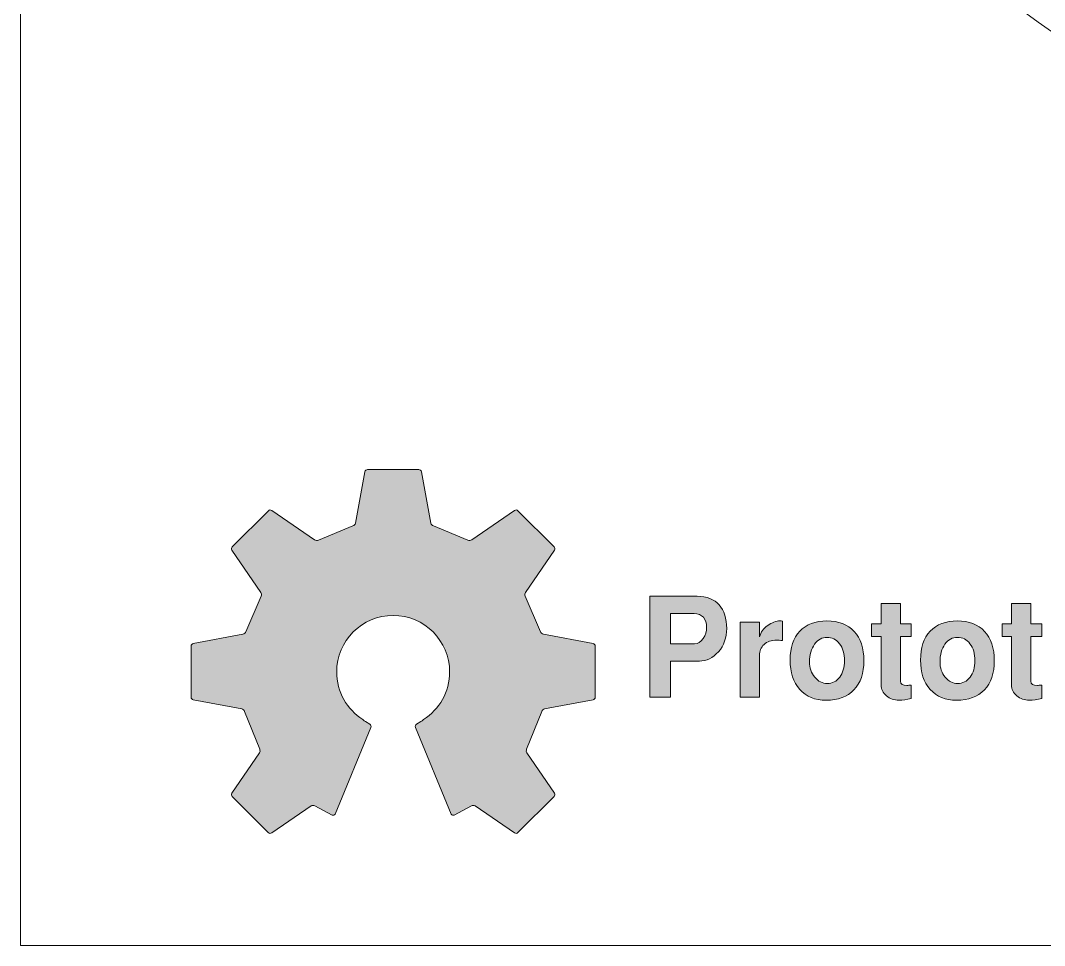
# Model space of a CAD drawing. Header units: inches. Extents: x 0.86 to 4.8, y -4.42 to -0.47.
# Drawn here: x 0.859 to 1.785, y -4.421 to -3.584 of the extents above; entities that cross this region are included whole.
import ezdxf

# ---------------------------------------------------------------- set-up
doc = ezdxf.new("R2010")
doc.units = ezdxf.units.IN
doc.header["$MEASUREMENT"] = 0
doc.layers.add('Layer 1', color=7, linetype='Continuous')

# ---------------------------------------------------------------- blocks, each defined once
blk = doc.blocks.new('block 15')
at = {"layer": 'Layer 1', "color": 240, "lineweight": 5, "true_color": 0xed1f24}
blk.add_lwpolyline([(4.79555, -4.42128), (0.85853, -4.42128), (0.85853, -0.46724), (4.79555, -0.46724), (4.79555, -4.42128)], dxfattribs=at)
blk = doc.blocks.new('block 43')
at = {"layer": 'Layer 1', "true_color": 0xed1f24}
h = blk.add_hatch(color=240, dxfattribs=at)
h.dxf.hatch_style = 2
edge = h.paths.add_edge_path()
edge.add_spline(control_points=[(1.4975, -4.13451), (1.4975, -4.14293), (1.495, -4.14995), (1.49, -4.15558), (1.48501, -4.1612), (1.47925, -4.16402), (1.47275, -4.16402), (1.47275, -4.16402), (1.44663, -4.16402), (1.44663, -4.16402), (1.44663, -4.16402), (1.44663, -4.19651), (1.44663, -4.19651), (1.44663, -4.19651), (1.42788, -4.19651), (1.42788, -4.19651), (1.42788, -4.19651), (1.42788, -4.10539), (1.42788, -4.10539), (1.42788, -4.10539), (1.47075, -4.10539), (1.47075, -4.10539), (1.47959, -4.10539), (1.48625, -4.10797), (1.49075, -4.11314), (1.49525, -4.11831), (1.4975, -4.12543), (1.4975, -4.13451)], knot_values=[0, 0, 0, 0, 1, 1, 1, 2, 2, 2, 3, 3, 3, 4, 4, 4, 5, 5, 5, 6, 6, 6, 7, 7, 7, 8, 8, 8, 9, 9, 9, 9], degree=3, periodic=1)
edge = h.paths.add_edge_path()
edge.add_spline(control_points=[(1.47938, -4.13339), (1.47938, -4.12964), (1.47838, -4.12664), (1.47638, -4.12439), (1.47438, -4.12214), (1.47158, -4.12101), (1.468, -4.12101), (1.468, -4.12101), (1.44663, -4.12101), (1.44663, -4.12101), (1.44663, -4.12101), (1.44663, -4.14839), (1.44663, -4.14839), (1.44663, -4.14839), (1.4685, -4.14839), (1.4685, -4.14839), (1.4715, -4.14839), (1.47409, -4.14676), (1.47625, -4.14351), (1.47833, -4.14051), (1.47938, -4.13714), (1.47938, -4.13339)], knot_values=[0, 0, 0, 0, 1, 1, 1, 2, 2, 2, 3, 3, 3, 4, 4, 4, 5, 5, 5, 6, 6, 6, 7, 7, 7, 7], degree=3, periodic=1)
h = blk.add_hatch(color=240, dxfattribs=at)
h.dxf.hatch_style = 2
edge = h.paths.add_edge_path()
edge.add_spline(control_points=[(1.66451, -4.19789), (1.66042, -4.19889), (1.65671, -4.19939), (1.65338, -4.19939), (1.64897, -4.19939), (1.64518, -4.19803), (1.64201, -4.19533), (1.63884, -4.19262), (1.63725, -4.18939), (1.63725, -4.18564), (1.63725, -4.18564), (1.63725, -4.14176), (1.63725, -4.14176), (1.63725, -4.14176), (1.62863, -4.14176), (1.62863, -4.14176), (1.62863, -4.14176), (1.62863, -4.13014), (1.62863, -4.13014), (1.62863, -4.13014), (1.63725, -4.13014), (1.63725, -4.13014), (1.63725, -4.13014), (1.63725, -4.11176), (1.63725, -4.11176), (1.63725, -4.11176), (1.65476, -4.11176), (1.65476, -4.11176), (1.65476, -4.11176), (1.65476, -4.13014), (1.65476, -4.13014), (1.65476, -4.13014), (1.66451, -4.13014), (1.66451, -4.13014), (1.66451, -4.13014), (1.66451, -4.14176), (1.66451, -4.14176), (1.66451, -4.14176), (1.65476, -4.14176), (1.65476, -4.14176), (1.65476, -4.14176), (1.65476, -4.18214), (1.65476, -4.18214), (1.65476, -4.18472), (1.65671, -4.18601), (1.66063, -4.18601), (1.66155, -4.18593), (1.66284, -4.18585), (1.66451, -4.18576), (1.66451, -4.18576), (1.66451, -4.19789), (1.66451, -4.19789)], knot_values=[0, 0, 0, 0, 1, 1, 1, 2, 2, 2, 3, 3, 3, 4, 4, 4, 5, 5, 5, 6, 6, 6, 7, 7, 7, 8, 8, 8, 9, 9, 9, 10, 10, 10, 11, 11, 11, 12, 12, 12, 13, 13, 13, 14, 14, 14, 15, 15, 15, 16, 16, 16, 17, 17, 17, 17], degree=3, periodic=1)
h = blk.add_hatch(color=240, dxfattribs=at)
h.dxf.hatch_style = 2
edge = h.paths.add_edge_path()
edge.add_spline(control_points=[(1.78251, -4.19789), (1.77842, -4.19889), (1.77471, -4.19939), (1.77138, -4.19939), (1.76697, -4.19939), (1.76318, -4.19803), (1.76001, -4.19533), (1.75684, -4.19262), (1.75526, -4.18939), (1.75526, -4.18564), (1.75526, -4.18564), (1.75526, -4.14176), (1.75526, -4.14176), (1.75526, -4.14176), (1.74663, -4.14176), (1.74663, -4.14176), (1.74663, -4.14176), (1.74663, -4.13014), (1.74663, -4.13014), (1.74663, -4.13014), (1.75526, -4.13014), (1.75526, -4.13014), (1.75526, -4.13014), (1.75526, -4.11176), (1.75526, -4.11176), (1.75526, -4.11176), (1.77276, -4.11176), (1.77276, -4.11176), (1.77276, -4.11176), (1.77276, -4.13014), (1.77276, -4.13014), (1.77276, -4.13014), (1.78251, -4.13014), (1.78251, -4.13014), (1.78251, -4.13014), (1.78251, -4.14176), (1.78251, -4.14176), (1.78251, -4.14176), (1.77276, -4.14176), (1.77276, -4.14176), (1.77276, -4.14176), (1.77276, -4.18214), (1.77276, -4.18214), (1.77276, -4.18472), (1.77471, -4.18601), (1.77863, -4.18601), (1.77955, -4.18593), (1.78084, -4.18585), (1.78251, -4.18576), (1.78251, -4.18576), (1.78251, -4.19789), (1.78251, -4.19789)], knot_values=[0, 0, 0, 0, 1, 1, 1, 2, 2, 2, 3, 3, 3, 4, 4, 4, 5, 5, 5, 6, 6, 6, 7, 7, 7, 8, 8, 8, 9, 9, 9, 10, 10, 10, 11, 11, 11, 12, 12, 12, 13, 13, 13, 14, 14, 14, 15, 15, 15, 16, 16, 16, 17, 17, 17, 17], degree=3, periodic=1)
h = blk.add_hatch(color=240, dxfattribs=at)
h.dxf.hatch_style = 2
edge = h.paths.add_edge_path()
edge.add_spline(control_points=[(1.548, -4.14539), (1.54567, -4.14513), (1.54396, -4.14501), (1.54287, -4.14501), (1.53796, -4.14501), (1.53411, -4.14633), (1.53131, -4.14895), (1.52852, -4.15158), (1.52713, -4.15489), (1.52713, -4.15889), (1.52713, -4.15889), (1.52713, -4.19651), (1.52713, -4.19651), (1.52713, -4.19651), (1.50962, -4.19651), (1.50962, -4.19651), (1.50962, -4.19651), (1.50962, -4.12876), (1.50962, -4.12876), (1.50962, -4.12876), (1.52713, -4.12876), (1.52713, -4.12876), (1.52713, -4.12876), (1.52713, -4.14189), (1.52713, -4.14189), (1.52837, -4.13789), (1.53088, -4.13451), (1.53463, -4.13176), (1.53838, -4.12901), (1.54213, -4.12764), (1.54588, -4.12764), (1.54629, -4.12764), (1.547, -4.12772), (1.548, -4.12789), (1.548, -4.12789), (1.548, -4.14539), (1.548, -4.14539)], knot_values=[0, 0, 0, 0, 1, 1, 1, 2, 2, 2, 3, 3, 3, 4, 4, 4, 5, 5, 5, 6, 6, 6, 7, 7, 7, 8, 8, 8, 9, 9, 9, 10, 10, 10, 11, 11, 11, 12, 12, 12, 12], degree=3, periodic=1)
h = blk.add_hatch(color=240, dxfattribs=at)
h.dxf.hatch_style = 2
edge = h.paths.add_edge_path()
edge.add_spline(control_points=[(1.62163, -4.16351), (1.62163, -4.17493), (1.61865, -4.18376), (1.61269, -4.19002), (1.60673, -4.19626), (1.59833, -4.19939), (1.5875, -4.19939), (1.57741, -4.19939), (1.56946, -4.19614), (1.56363, -4.18964), (1.55779, -4.18314), (1.55488, -4.17426), (1.55488, -4.16301), (1.55488, -4.15193), (1.55779, -4.14326), (1.56363, -4.13701), (1.56946, -4.13076), (1.57766, -4.12764), (1.58825, -4.12764), (1.59875, -4.12764), (1.60694, -4.13081), (1.61281, -4.13714), (1.61869, -4.14347), (1.62163, -4.15226), (1.62163, -4.16351)], knot_values=[0, 0, 0, 0, 1, 1, 1, 2, 2, 2, 3, 3, 3, 4, 4, 4, 5, 5, 5, 6, 6, 6, 7, 7, 7, 8, 8, 8, 8], degree=3, periodic=1)
edge = h.paths.add_edge_path()
edge.add_spline(control_points=[(1.60413, -4.16357), (1.60413, -4.15734), (1.60263, -4.15228), (1.59962, -4.14837), (1.59663, -4.14446), (1.59283, -4.14251), (1.58825, -4.14251), (1.58367, -4.14251), (1.5799, -4.14459), (1.57694, -4.14874), (1.57398, -4.1529), (1.5725, -4.15822), (1.5725, -4.16469), (1.5725, -4.1701), (1.57406, -4.17471), (1.57719, -4.17853), (1.58032, -4.18235), (1.58408, -4.18427), (1.5885, -4.18427), (1.59309, -4.18427), (1.59684, -4.18233), (1.59975, -4.17847), (1.60267, -4.17461), (1.60413, -4.16964), (1.60413, -4.16357)], knot_values=[0, 0, 0, 0, 1, 1, 1, 2, 2, 2, 3, 3, 3, 4, 4, 4, 5, 5, 5, 6, 6, 6, 7, 7, 7, 8, 8, 8, 8], degree=3, periodic=1)
h = blk.add_hatch(color=240, dxfattribs=at)
h.dxf.hatch_style = 2
edge = h.paths.add_edge_path()
edge.add_spline(control_points=[(1.73964, -4.16351), (1.73964, -4.17493), (1.73665, -4.18376), (1.7307, -4.19002), (1.72474, -4.19626), (1.71634, -4.19939), (1.70551, -4.19939), (1.69542, -4.19939), (1.68747, -4.19614), (1.68163, -4.18964), (1.6758, -4.18314), (1.67289, -4.17426), (1.67289, -4.16301), (1.67289, -4.15193), (1.6758, -4.14326), (1.68163, -4.13701), (1.68747, -4.13076), (1.69567, -4.12764), (1.70626, -4.12764), (1.71676, -4.12764), (1.72495, -4.13081), (1.73082, -4.13714), (1.73669, -4.14347), (1.73964, -4.15226), (1.73964, -4.16351)], knot_values=[0, 0, 0, 0, 1, 1, 1, 2, 2, 2, 3, 3, 3, 4, 4, 4, 5, 5, 5, 6, 6, 6, 7, 7, 7, 8, 8, 8, 8], degree=3, periodic=1)
edge = h.paths.add_edge_path()
edge.add_spline(control_points=[(1.72213, -4.16357), (1.72213, -4.15734), (1.72064, -4.15228), (1.71763, -4.14837), (1.71463, -4.14446), (1.71084, -4.14251), (1.70626, -4.14251), (1.70167, -4.14251), (1.6979, -4.14459), (1.69495, -4.14874), (1.69199, -4.1529), (1.69051, -4.15822), (1.69051, -4.16469), (1.69051, -4.1701), (1.69207, -4.17471), (1.6952, -4.17853), (1.69832, -4.18235), (1.70209, -4.18427), (1.70651, -4.18427), (1.71109, -4.18427), (1.71484, -4.18233), (1.71776, -4.17847), (1.72068, -4.17461), (1.72213, -4.16964), (1.72213, -4.16357)], knot_values=[0, 0, 0, 0, 1, 1, 1, 2, 2, 2, 3, 3, 3, 4, 4, 4, 5, 5, 5, 6, 6, 6, 7, 7, 7, 8, 8, 8, 8], degree=3, periodic=1)
at = {"layer": 'Layer 1', "lineweight": 0}
for points, knots in [([(1.4975, -4.13451), (1.4975, -4.14293), (1.495, -4.14995), (1.49, -4.15558), (1.48501, -4.1612), (1.47925, -4.16402), (1.47275, -4.16402), (1.47275, -4.16402), (1.44663, -4.16402), (1.44663, -4.16402), (1.44663, -4.16402), (1.44663, -4.19651), (1.44663, -4.19651), (1.44663, -4.19651), (1.42788, -4.19651), (1.42788, -4.19651), (1.42788, -4.19651), (1.42788, -4.10539), (1.42788, -4.10539), (1.42788, -4.10539), (1.47075, -4.10539), (1.47075, -4.10539), (1.47959, -4.10539), (1.48625, -4.10797), (1.49075, -4.11314), (1.49525, -4.11831), (1.4975, -4.12543), (1.4975, -4.13451)], [0, 0, 0, 0, 1, 1, 1, 2, 2, 2, 3, 3, 3, 4, 4, 4, 5, 5, 5, 6, 6, 6, 7, 7, 7, 8, 8, 8, 9, 9, 9, 9]), ([(1.66451, -4.19789), (1.66042, -4.19889), (1.65671, -4.19939), (1.65338, -4.19939), (1.64897, -4.19939), (1.64518, -4.19803), (1.64201, -4.19533), (1.63884, -4.19262), (1.63725, -4.18939), (1.63725, -4.18564), (1.63725, -4.18564), (1.63725, -4.14176), (1.63725, -4.14176), (1.63725, -4.14176), (1.62863, -4.14176), (1.62863, -4.14176), (1.62863, -4.14176), (1.62863, -4.13014), (1.62863, -4.13014), (1.62863, -4.13014), (1.63725, -4.13014), (1.63725, -4.13014), (1.63725, -4.13014), (1.63725, -4.11176), (1.63725, -4.11176), (1.63725, -4.11176), (1.65476, -4.11176), (1.65476, -4.11176), (1.65476, -4.11176), (1.65476, -4.13014), (1.65476, -4.13014), (1.65476, -4.13014), (1.66451, -4.13014), (1.66451, -4.13014), (1.66451, -4.13014), (1.66451, -4.14176), (1.66451, -4.14176), (1.66451, -4.14176), (1.65476, -4.14176), (1.65476, -4.14176), (1.65476, -4.14176), (1.65476, -4.18214), (1.65476, -4.18214), (1.65476, -4.18472), (1.65671, -4.18601), (1.66063, -4.18601), (1.66155, -4.18593), (1.66284, -4.18585), (1.66451, -4.18576), (1.66451, -4.18576), (1.66451, -4.19789), (1.66451, -4.19789)], [0, 0, 0, 0, 1, 1, 1, 2, 2, 2, 3, 3, 3, 4, 4, 4, 5, 5, 5, 6, 6, 6, 7, 7, 7, 8, 8, 8, 9, 9, 9, 10, 10, 10, 11, 11, 11, 12, 12, 12, 13, 13, 13, 14, 14, 14, 15, 15, 15, 16, 16, 16, 17, 17, 17, 17]), ([(1.78251, -4.19789), (1.77842, -4.19889), (1.77471, -4.19939), (1.77138, -4.19939), (1.76697, -4.19939), (1.76318, -4.19803), (1.76001, -4.19533), (1.75684, -4.19262), (1.75526, -4.18939), (1.75526, -4.18564), (1.75526, -4.18564), (1.75526, -4.14176), (1.75526, -4.14176), (1.75526, -4.14176), (1.74663, -4.14176), (1.74663, -4.14176), (1.74663, -4.14176), (1.74663, -4.13014), (1.74663, -4.13014), (1.74663, -4.13014), (1.75526, -4.13014), (1.75526, -4.13014), (1.75526, -4.13014), (1.75526, -4.11176), (1.75526, -4.11176), (1.75526, -4.11176), (1.77276, -4.11176), (1.77276, -4.11176), (1.77276, -4.11176), (1.77276, -4.13014), (1.77276, -4.13014), (1.77276, -4.13014), (1.78251, -4.13014), (1.78251, -4.13014), (1.78251, -4.13014), (1.78251, -4.14176), (1.78251, -4.14176), (1.78251, -4.14176), (1.77276, -4.14176), (1.77276, -4.14176), (1.77276, -4.14176), (1.77276, -4.18214), (1.77276, -4.18214), (1.77276, -4.18472), (1.77471, -4.18601), (1.77863, -4.18601), (1.77955, -4.18593), (1.78084, -4.18585), (1.78251, -4.18576), (1.78251, -4.18576), (1.78251, -4.19789), (1.78251, -4.19789)], [0, 0, 0, 0, 1, 1, 1, 2, 2, 2, 3, 3, 3, 4, 4, 4, 5, 5, 5, 6, 6, 6, 7, 7, 7, 8, 8, 8, 9, 9, 9, 10, 10, 10, 11, 11, 11, 12, 12, 12, 13, 13, 13, 14, 14, 14, 15, 15, 15, 16, 16, 16, 17, 17, 17, 17]), ([(1.47938, -4.13339), (1.47938, -4.12964), (1.47838, -4.12664), (1.47638, -4.12439), (1.47438, -4.12214), (1.47158, -4.12101), (1.468, -4.12101), (1.468, -4.12101), (1.44663, -4.12101), (1.44663, -4.12101), (1.44663, -4.12101), (1.44663, -4.14839), (1.44663, -4.14839), (1.44663, -4.14839), (1.4685, -4.14839), (1.4685, -4.14839), (1.4715, -4.14839), (1.47409, -4.14676), (1.47625, -4.14351), (1.47833, -4.14051), (1.47938, -4.13714), (1.47938, -4.13339)], [0, 0, 0, 0, 1, 1, 1, 2, 2, 2, 3, 3, 3, 4, 4, 4, 5, 5, 5, 6, 6, 6, 7, 7, 7, 7]), ([(1.548, -4.14539), (1.54567, -4.14513), (1.54396, -4.14501), (1.54287, -4.14501), (1.53796, -4.14501), (1.53411, -4.14633), (1.53131, -4.14895), (1.52852, -4.15158), (1.52713, -4.15489), (1.52713, -4.15889), (1.52713, -4.15889), (1.52713, -4.19651), (1.52713, -4.19651), (1.52713, -4.19651), (1.50962, -4.19651), (1.50962, -4.19651), (1.50962, -4.19651), (1.50962, -4.12876), (1.50962, -4.12876), (1.50962, -4.12876), (1.52713, -4.12876), (1.52713, -4.12876), (1.52713, -4.12876), (1.52713, -4.14189), (1.52713, -4.14189), (1.52837, -4.13789), (1.53088, -4.13451), (1.53463, -4.13176), (1.53838, -4.12901), (1.54213, -4.12764), (1.54588, -4.12764), (1.54629, -4.12764), (1.547, -4.12772), (1.548, -4.12789), (1.548, -4.12789), (1.548, -4.14539), (1.548, -4.14539)], [0, 0, 0, 0, 1, 1, 1, 2, 2, 2, 3, 3, 3, 4, 4, 4, 5, 5, 5, 6, 6, 6, 7, 7, 7, 8, 8, 8, 9, 9, 9, 10, 10, 10, 11, 11, 11, 12, 12, 12, 12]), ([(1.62163, -4.16351), (1.62163, -4.17493), (1.61865, -4.18376), (1.61269, -4.19002), (1.60673, -4.19626), (1.59833, -4.19939), (1.5875, -4.19939), (1.57741, -4.19939), (1.56946, -4.19614), (1.56363, -4.18964), (1.55779, -4.18314), (1.55488, -4.17426), (1.55488, -4.16301), (1.55488, -4.15193), (1.55779, -4.14326), (1.56363, -4.13701), (1.56946, -4.13076), (1.57766, -4.12764), (1.58825, -4.12764), (1.59875, -4.12764), (1.60694, -4.13081), (1.61281, -4.13714), (1.61869, -4.14347), (1.62163, -4.15226), (1.62163, -4.16351)], [0, 0, 0, 0, 1, 1, 1, 2, 2, 2, 3, 3, 3, 4, 4, 4, 5, 5, 5, 6, 6, 6, 7, 7, 7, 8, 8, 8, 8]), ([(1.73964, -4.16351), (1.73964, -4.17493), (1.73665, -4.18376), (1.7307, -4.19002), (1.72474, -4.19626), (1.71634, -4.19939), (1.70551, -4.19939), (1.69542, -4.19939), (1.68747, -4.19614), (1.68163, -4.18964), (1.6758, -4.18314), (1.67289, -4.17426), (1.67289, -4.16301), (1.67289, -4.15193), (1.6758, -4.14326), (1.68163, -4.13701), (1.68747, -4.13076), (1.69567, -4.12764), (1.70626, -4.12764), (1.71676, -4.12764), (1.72495, -4.13081), (1.73082, -4.13714), (1.73669, -4.14347), (1.73964, -4.15226), (1.73964, -4.16351)], [0, 0, 0, 0, 1, 1, 1, 2, 2, 2, 3, 3, 3, 4, 4, 4, 5, 5, 5, 6, 6, 6, 7, 7, 7, 8, 8, 8, 8]), ([(1.60413, -4.16357), (1.60413, -4.15734), (1.60263, -4.15228), (1.59962, -4.14837), (1.59663, -4.14446), (1.59283, -4.14251), (1.58825, -4.14251), (1.58367, -4.14251), (1.5799, -4.14459), (1.57694, -4.14874), (1.57398, -4.1529), (1.5725, -4.15822), (1.5725, -4.16469), (1.5725, -4.1701), (1.57406, -4.17471), (1.57719, -4.17853), (1.58032, -4.18235), (1.58408, -4.18427), (1.5885, -4.18427), (1.59309, -4.18427), (1.59684, -4.18233), (1.59975, -4.17847), (1.60267, -4.17461), (1.60413, -4.16964), (1.60413, -4.16357)], [0, 0, 0, 0, 1, 1, 1, 2, 2, 2, 3, 3, 3, 4, 4, 4, 5, 5, 5, 6, 6, 6, 7, 7, 7, 8, 8, 8, 8]), ([(1.72213, -4.16357), (1.72213, -4.15734), (1.72064, -4.15228), (1.71763, -4.14837), (1.71463, -4.14446), (1.71084, -4.14251), (1.70626, -4.14251), (1.70167, -4.14251), (1.6979, -4.14459), (1.69495, -4.14874), (1.69199, -4.1529), (1.69051, -4.15822), (1.69051, -4.16469), (1.69051, -4.1701), (1.69207, -4.17471), (1.6952, -4.17853), (1.69832, -4.18235), (1.70209, -4.18427), (1.70651, -4.18427), (1.71109, -4.18427), (1.71484, -4.18233), (1.71776, -4.17847), (1.72068, -4.17461), (1.72213, -4.16964), (1.72213, -4.16357)], [0, 0, 0, 0, 1, 1, 1, 2, 2, 2, 3, 3, 3, 4, 4, 4, 5, 5, 5, 6, 6, 6, 7, 7, 7, 8, 8, 8, 8])]:
    blk.add_open_spline(points, degree=3, knots=knots, dxfattribs=at)

msp = doc.modelspace()

# ---------------------------------------------------------------- hatches: boundary and pattern name
at = {"layer": 'Layer 1', "true_color": 0xed1f24}
h = msp.add_hatch(color=240, dxfattribs=at)
h.dxf.hatch_style = 2
edge = h.paths.add_edge_path()
edge.add_spline(control_points=[(1.37656, -4.14802), (1.37656, -4.14802), (1.33167, -4.13968), (1.33167, -4.13968), (1.33057, -4.13947), (1.32938, -4.13845), (1.32901, -4.13739), (1.32901, -4.13739), (1.31525, -4.10529), (1.31525, -4.10529), (1.31473, -4.1043), (1.31483, -4.10274), (1.31547, -4.10181), (1.31547, -4.10181), (1.34162, -4.06369), (1.34162, -4.06369), (1.34224, -4.06278), (1.34212, -4.06138), (1.34134, -4.06059), (1.34134, -4.06059), (1.30867, -4.02792), (1.30867, -4.02792), (1.30787, -4.02713), (1.30648, -4.027), (1.30557, -4.02764), (1.30557, -4.02764), (1.26677, -4.05425), (1.26677, -4.05425), (1.26586, -4.05488), (1.26428, -4.055), (1.26329, -4.0545), (1.26329, -4.0545), (1.23216, -4.04177), (1.23216, -4.04177), (1.23111, -4.04142), (1.23008, -4.04024), (1.22987, -4.03914), (1.22987, -4.03914), (1.22123, -3.9927), (1.22123, -3.9927), (1.22102, -3.9916), (1.21994, -3.99072), (1.21883, -3.99072), (1.21883, -3.99072), (1.17262, -3.99072), (1.17262, -3.99072), (1.17151, -3.99072), (1.17043, -3.9916), (1.17023, -3.9927), (1.17023, -3.9927), (1.16159, -4.03914), (1.16159, -4.03914), (1.16138, -4.04024), (1.16035, -4.04142), (1.15929, -4.04177), (1.15929, -4.04177), (1.12817, -4.0545), (1.12817, -4.0545), (1.12717, -4.055), (1.1256, -4.05488), (1.12468, -4.05425), (1.12468, -4.05425), (1.08589, -4.02764), (1.08589, -4.02764), (1.08497, -4.027), (1.08357, -4.02713), (1.08279, -4.02792), (1.08279, -4.02792), (1.05012, -4.06059), (1.05012, -4.06059), (1.04933, -4.06138), (1.04919, -4.06278), (1.04983, -4.06369), (1.04983, -4.06369), (1.07598, -4.10181), (1.07598, -4.10181), (1.07661, -4.10274), (1.07671, -4.1043), (1.0762, -4.10529), (1.0762, -4.10529), (1.06244, -4.13739), (1.06244, -4.13739), (1.06207, -4.13845), (1.06088, -4.13947), (1.05978, -4.13968), (1.05978, -4.13968), (1.01489, -4.14802), (1.01489, -4.14802), (1.01379, -4.14823), (1.0129, -4.14931), (1.0129, -4.15042), (1.0129, -4.15042), (1.0129, -4.19663), (1.0129, -4.19663), (1.0129, -4.19775), (1.01379, -4.19883), (1.01489, -4.19902), (1.01489, -4.19902), (1.05868, -4.20718), (1.05868, -4.20718), (1.05978, -4.20737), (1.06095, -4.20842), (1.06128, -4.20948), (1.06128, -4.20948), (1.07496, -4.24363), (1.07496, -4.24363), (1.07544, -4.24463), (1.07533, -4.2462), (1.07469, -4.24711), (1.07469, -4.24711), (1.04983, -4.28337), (1.04983, -4.28337), (1.04919, -4.28428), (1.04932, -4.28568), (1.0501, -4.28647), (1.0501, -4.28647), (1.08278, -4.31915), (1.08278, -4.31915), (1.08357, -4.31992), (1.08497, -4.32005), (1.08588, -4.31942), (1.08588, -4.31942), (1.12149, -4.29498), (1.12149, -4.29498), (1.12242, -4.29436), (1.12395, -4.2943), (1.12491, -4.29487), (1.12491, -4.29487), (1.14061, -4.30326), (1.14061, -4.30326), (1.1416, -4.30377), (1.14276, -4.30333), (1.14319, -4.30231), (1.14319, -4.30231), (1.17557, -4.22407), (1.17557, -4.22407), (1.176, -4.22304), (1.17557, -4.22173), (1.17462, -4.22115), (1.17462, -4.22115), (1.17069, -4.21874), (1.17069, -4.21874), (1.16996, -4.2183), (1.16898, -4.21753), (1.16821, -4.21684), (1.15403, -4.20776), (1.14463, -4.19187), (1.14463, -4.17379), (1.14463, -4.14557), (1.1675, -4.12269), (1.19572, -4.12269), (1.22394, -4.12269), (1.24682, -4.14557), (1.24682, -4.17379), (1.24682, -4.19187), (1.23741, -4.20776), (1.22323, -4.21684), (1.22247, -4.21753), (1.22148, -4.2183), (1.22076, -4.21874), (1.22076, -4.21874), (1.21683, -4.22115), (1.21683, -4.22115), (1.21588, -4.22173), (1.21545, -4.22304), (1.21587, -4.22407), (1.21587, -4.22407), (1.24825, -4.30231), (1.24825, -4.30231), (1.24868, -4.30333), (1.24984, -4.30377), (1.25083, -4.30326), (1.25083, -4.30326), (1.26653, -4.29487), (1.26653, -4.29487), (1.2675, -4.2943), (1.26903, -4.29435), (1.26995, -4.29499), (1.26995, -4.29499), (1.30556, -4.31942), (1.30556, -4.31942), (1.30648, -4.32005), (1.30787, -4.31992), (1.30866, -4.31915), (1.30866, -4.31915), (1.34134, -4.28647), (1.34134, -4.28647), (1.34212, -4.28569), (1.34226, -4.28428), (1.34162, -4.28337), (1.34162, -4.28337), (1.31675, -4.24712), (1.31675, -4.24712), (1.31612, -4.2462), (1.316, -4.24464), (1.31649, -4.24363), (1.31649, -4.24363), (1.33016, -4.20948), (1.33016, -4.20948), (1.3305, -4.20842), (1.33166, -4.20738), (1.33276, -4.20718), (1.33276, -4.20718), (1.37655, -4.19903), (1.37655, -4.19903), (1.37764, -4.19883), (1.37854, -4.19775), (1.37854, -4.19663), (1.37854, -4.19663), (1.37855, -4.15042), (1.37855, -4.15042), (1.37855, -4.14931), (1.37765, -4.14823), (1.37656, -4.14802)], knot_values=[0, 0, 0, 0, 0.013889, 0.013889, 0.013889, 0.027778, 0.027778, 0.027778, 0.041667, 0.041667, 0.041667, 0.055556, 0.055556, 0.055556, 0.069444, 0.069444, 0.069444, 0.083333, 0.083333, 0.083333, 0.097222, 0.097222, 0.097222, 0.111111, 0.111111, 0.111111, 0.125, 0.125, 0.125, 0.138889, 0.138889, 0.138889, 0.152778, 0.152778, 0.152778, 0.166667, 0.166667, 0.166667, 0.180556, 0.180556, 0.180556, 0.194444, 0.194444, 0.194444, 0.208333, 0.208333, 0.208333, 0.222222, 0.222222, 0.222222, 0.236111, 0.236111, 0.236111, 0.25, 0.25, 0.25, 0.263889, 0.263889, 0.263889, 0.277778, 0.277778, 0.277778, 0.291667, 0.291667, 0.291667, 0.305556, 0.305556, 0.305556, 0.319444, 0.319444, 0.319444, 0.333333, 0.333333, 0.333333, 0.347222, 0.347222, 0.347222, 0.361111, 0.361111, 0.361111, 0.375, 0.375, 0.375, 0.388889, 0.388889, 0.388889, 0.402778, 0.402778, 0.402778, 0.416667, 0.416667, 0.416667, 0.430556, 0.430556, 0.430556, 0.444444, 0.444444, 0.444444, 0.458333, 0.458333, 0.458333, 0.472222, 0.472222, 0.472222, 0.486111, 0.486111, 0.486111, 0.5, 0.5, 0.5, 0.513889, 0.513889, 0.513889, 0.527778, 0.527778, 0.527778, 0.541667, 0.541667, 0.541667, 0.555556, 0.555556, 0.555556, 0.569444, 0.569444, 0.569444, 0.583333, 0.583333, 0.583333, 0.597222, 0.597222, 0.597222, 0.611111, 0.611111, 0.611111, 0.625, 0.625, 0.625, 0.638889, 0.638889, 0.638889, 0.652778, 0.652778, 0.652778, 0.666667, 0.666667, 0.666667, 0.680556, 0.680556, 0.680556, 0.694444, 0.694444, 0.694444, 0.708333, 0.708333, 0.708333, 0.722222, 0.722222, 0.722222, 0.736111, 0.736111, 0.736111, 0.75, 0.75, 0.75, 0.763889, 0.763889, 0.763889, 0.777778, 0.777778, 0.777778, 0.791667, 0.791667, 0.791667, 0.805556, 0.805556, 0.805556, 0.819444, 0.819444, 0.819444, 0.833333, 0.833333, 0.833333, 0.847222, 0.847222, 0.847222, 0.861111, 0.861111, 0.861111, 0.875, 0.875, 0.875, 0.888889, 0.888889, 0.888889, 0.902778, 0.902778, 0.902778, 0.916667, 0.916667, 0.916667, 0.930556, 0.930556, 0.930556, 0.944444, 0.944444, 0.944444, 0.958333, 0.958333, 0.958333, 0.972222, 0.972222, 0.972222, 0.986111, 0.986111, 0.986111, 0.986111], degree=3, periodic=0)
edge.add_line((1.37656, -4.14802), (1.37656, -4.14802))

# ---------------------------------------------------------------- linework, layer by layer
at = {"layer": 'Layer 1', "color": 175, "lineweight": 5, "true_color": 0x3852a4}
msp.add_open_spline([(4.65594, -2.10019), (4.65594, -3.10635), (3.84036, -3.92205), (2.83407, -3.92205), (1.8278, -3.92205), (1.01221, -3.10635), (1.01221, -2.10019)], degree=3, knots=[0, 0, 0, 0, 1, 1, 1, 2, 2, 2, 2], dxfattribs=at)
at = {"layer": 'Layer 1', "color": 2, "lineweight": 5, "true_color": 0xf6eb13}
msp.add_open_spline([(4.47538, -2.10019), (4.47538, -3.00665), (3.74064, -3.74148), (2.83407, -3.74148), (1.9275, -3.74148), (1.19276, -3.00665), (1.19276, -2.10019)], degree=3, knots=[0, 0, 0, 0, 1, 1, 1, 2, 2, 2, 2], dxfattribs=at)
at = {"layer": 'Layer 1', "lineweight": 0}
msp.add_open_spline([(1.37656, -4.14802), (1.37656, -4.14802), (1.33167, -4.13968), (1.33167, -4.13968), (1.33057, -4.13947), (1.32938, -4.13845), (1.32901, -4.13739), (1.32901, -4.13739), (1.31525, -4.10529), (1.31525, -4.10529), (1.31473, -4.1043), (1.31483, -4.10274), (1.31547, -4.10181), (1.31547, -4.10181), (1.34162, -4.06369), (1.34162, -4.06369), (1.34224, -4.06278), (1.34212, -4.06138), (1.34134, -4.06059), (1.34134, -4.06059), (1.30867, -4.02792), (1.30867, -4.02792), (1.30787, -4.02713), (1.30648, -4.027), (1.30557, -4.02764), (1.30557, -4.02764), (1.26677, -4.05425), (1.26677, -4.05425), (1.26586, -4.05488), (1.26428, -4.055), (1.26329, -4.0545), (1.26329, -4.0545), (1.23216, -4.04177), (1.23216, -4.04177), (1.23111, -4.04142), (1.23008, -4.04024), (1.22987, -4.03914), (1.22987, -4.03914), (1.22123, -3.9927), (1.22123, -3.9927), (1.22102, -3.9916), (1.21994, -3.99072), (1.21883, -3.99072), (1.21883, -3.99072), (1.17262, -3.99072), (1.17262, -3.99072), (1.17151, -3.99072), (1.17043, -3.9916), (1.17023, -3.9927), (1.17023, -3.9927), (1.16159, -4.03914), (1.16159, -4.03914), (1.16138, -4.04024), (1.16035, -4.04142), (1.15929, -4.04177), (1.15929, -4.04177), (1.12817, -4.0545), (1.12817, -4.0545), (1.12717, -4.055), (1.1256, -4.05488), (1.12468, -4.05425), (1.12468, -4.05425), (1.08589, -4.02764), (1.08589, -4.02764), (1.08497, -4.027), (1.08357, -4.02713), (1.08279, -4.02792), (1.08279, -4.02792), (1.05012, -4.06059), (1.05012, -4.06059), (1.04933, -4.06138), (1.04919, -4.06278), (1.04983, -4.06369), (1.04983, -4.06369), (1.07598, -4.10181), (1.07598, -4.10181), (1.07661, -4.10274), (1.07671, -4.1043), (1.0762, -4.10529), (1.0762, -4.10529), (1.06244, -4.13739), (1.06244, -4.13739), (1.06207, -4.13845), (1.06088, -4.13947), (1.05978, -4.13968), (1.05978, -4.13968), (1.01489, -4.14802), (1.01489, -4.14802), (1.01379, -4.14823), (1.0129, -4.14931), (1.0129, -4.15042), (1.0129, -4.15042), (1.0129, -4.19663), (1.0129, -4.19663), (1.0129, -4.19775), (1.01379, -4.19883), (1.01489, -4.19902), (1.01489, -4.19902), (1.05868, -4.20718), (1.05868, -4.20718), (1.05978, -4.20737), (1.06095, -4.20842), (1.06128, -4.20948), (1.06128, -4.20948), (1.07496, -4.24363), (1.07496, -4.24363), (1.07544, -4.24463), (1.07533, -4.2462), (1.07469, -4.24711), (1.07469, -4.24711), (1.04983, -4.28337), (1.04983, -4.28337), (1.04919, -4.28428), (1.04932, -4.28568), (1.0501, -4.28647), (1.0501, -4.28647), (1.08278, -4.31915), (1.08278, -4.31915), (1.08357, -4.31992), (1.08497, -4.32005), (1.08588, -4.31942), (1.08588, -4.31942), (1.12149, -4.29498), (1.12149, -4.29498), (1.12242, -4.29436), (1.12395, -4.2943), (1.12491, -4.29487), (1.12491, -4.29487), (1.14061, -4.30326), (1.14061, -4.30326), (1.1416, -4.30377), (1.14276, -4.30333), (1.14319, -4.30231), (1.14319, -4.30231), (1.17557, -4.22407), (1.17557, -4.22407), (1.176, -4.22304), (1.17557, -4.22173), (1.17462, -4.22115), (1.17462, -4.22115), (1.17069, -4.21874), (1.17069, -4.21874), (1.16996, -4.2183), (1.16898, -4.21753), (1.16821, -4.21684), (1.15403, -4.20776), (1.14463, -4.19187), (1.14463, -4.17379), (1.14463, -4.14557), (1.1675, -4.12269), (1.19572, -4.12269), (1.22394, -4.12269), (1.24682, -4.14557), (1.24682, -4.17379), (1.24682, -4.19187), (1.23741, -4.20776), (1.22323, -4.21684), (1.22247, -4.21753), (1.22148, -4.2183), (1.22076, -4.21874), (1.22076, -4.21874), (1.21683, -4.22115), (1.21683, -4.22115), (1.21588, -4.22173), (1.21545, -4.22304), (1.21587, -4.22407), (1.21587, -4.22407), (1.24825, -4.30231), (1.24825, -4.30231), (1.24868, -4.30333), (1.24984, -4.30377), (1.25083, -4.30326), (1.25083, -4.30326), (1.26653, -4.29487), (1.26653, -4.29487), (1.2675, -4.2943), (1.26903, -4.29435), (1.26995, -4.29499), (1.26995, -4.29499), (1.30556, -4.31942), (1.30556, -4.31942), (1.30648, -4.32005), (1.30787, -4.31992), (1.30866, -4.31915), (1.30866, -4.31915), (1.34134, -4.28647), (1.34134, -4.28647), (1.34212, -4.28569), (1.34226, -4.28428), (1.34162, -4.28337), (1.34162, -4.28337), (1.31675, -4.24712), (1.31675, -4.24712), (1.31612, -4.2462), (1.316, -4.24464), (1.31649, -4.24363), (1.31649, -4.24363), (1.33016, -4.20948), (1.33016, -4.20948), (1.3305, -4.20842), (1.33166, -4.20738), (1.33276, -4.20718), (1.33276, -4.20718), (1.37655, -4.19903), (1.37655, -4.19903), (1.37764, -4.19883), (1.37854, -4.19775), (1.37854, -4.19663), (1.37854, -4.19663), (1.37855, -4.15042), (1.37855, -4.15042), (1.37855, -4.14931), (1.37765, -4.14823), (1.37656, -4.14802)], degree=3, knots=[0, 0, 0, 0, 1, 1, 1, 2, 2, 2, 3, 3, 3, 4, 4, 4, 5, 5, 5, 6, 6, 6, 7, 7, 7, 8, 8, 8, 9, 9, 9, 10, 10, 10, 11, 11, 11, 12, 12, 12, 13, 13, 13, 14, 14, 14, 15, 15, 15, 16, 16, 16, 17, 17, 17, 18, 18, 18, 19, 19, 19, 20, 20, 20, 21, 21, 21, 22, 22, 22, 23, 23, 23, 24, 24, 24, 25, 25, 25, 26, 26, 26, 27, 27, 27, 28, 28, 28, 29, 29, 29, 30, 30, 30, 31, 31, 31, 32, 32, 32, 33, 33, 33, 34, 34, 34, 35, 35, 35, 36, 36, 36, 37, 37, 37, 38, 38, 38, 39, 39, 39, 40, 40, 40, 41, 41, 41, 42, 42, 42, 43, 43, 43, 44, 44, 44, 45, 45, 45, 46, 46, 46, 47, 47, 47, 48, 48, 48, 49, 49, 49, 50, 50, 50, 51, 51, 51, 52, 52, 52, 53, 53, 53, 54, 54, 54, 55, 55, 55, 56, 56, 56, 57, 57, 57, 58, 58, 58, 59, 59, 59, 60, 60, 60, 61, 61, 61, 62, 62, 62, 63, 63, 63, 64, 64, 64, 65, 65, 65, 66, 66, 66, 67, 67, 67, 68, 68, 68, 69, 69, 69, 70, 70, 70, 71, 71, 71, 71], dxfattribs=at)

# ---------------------------------------------------------------- block references
at = {"layer": 'Layer 1'}
for name in ['block 15', 'block 43']:
    msp.add_blockref(name, (0, 0), dxfattribs=at)

doc.saveas('drawing.dxf')
